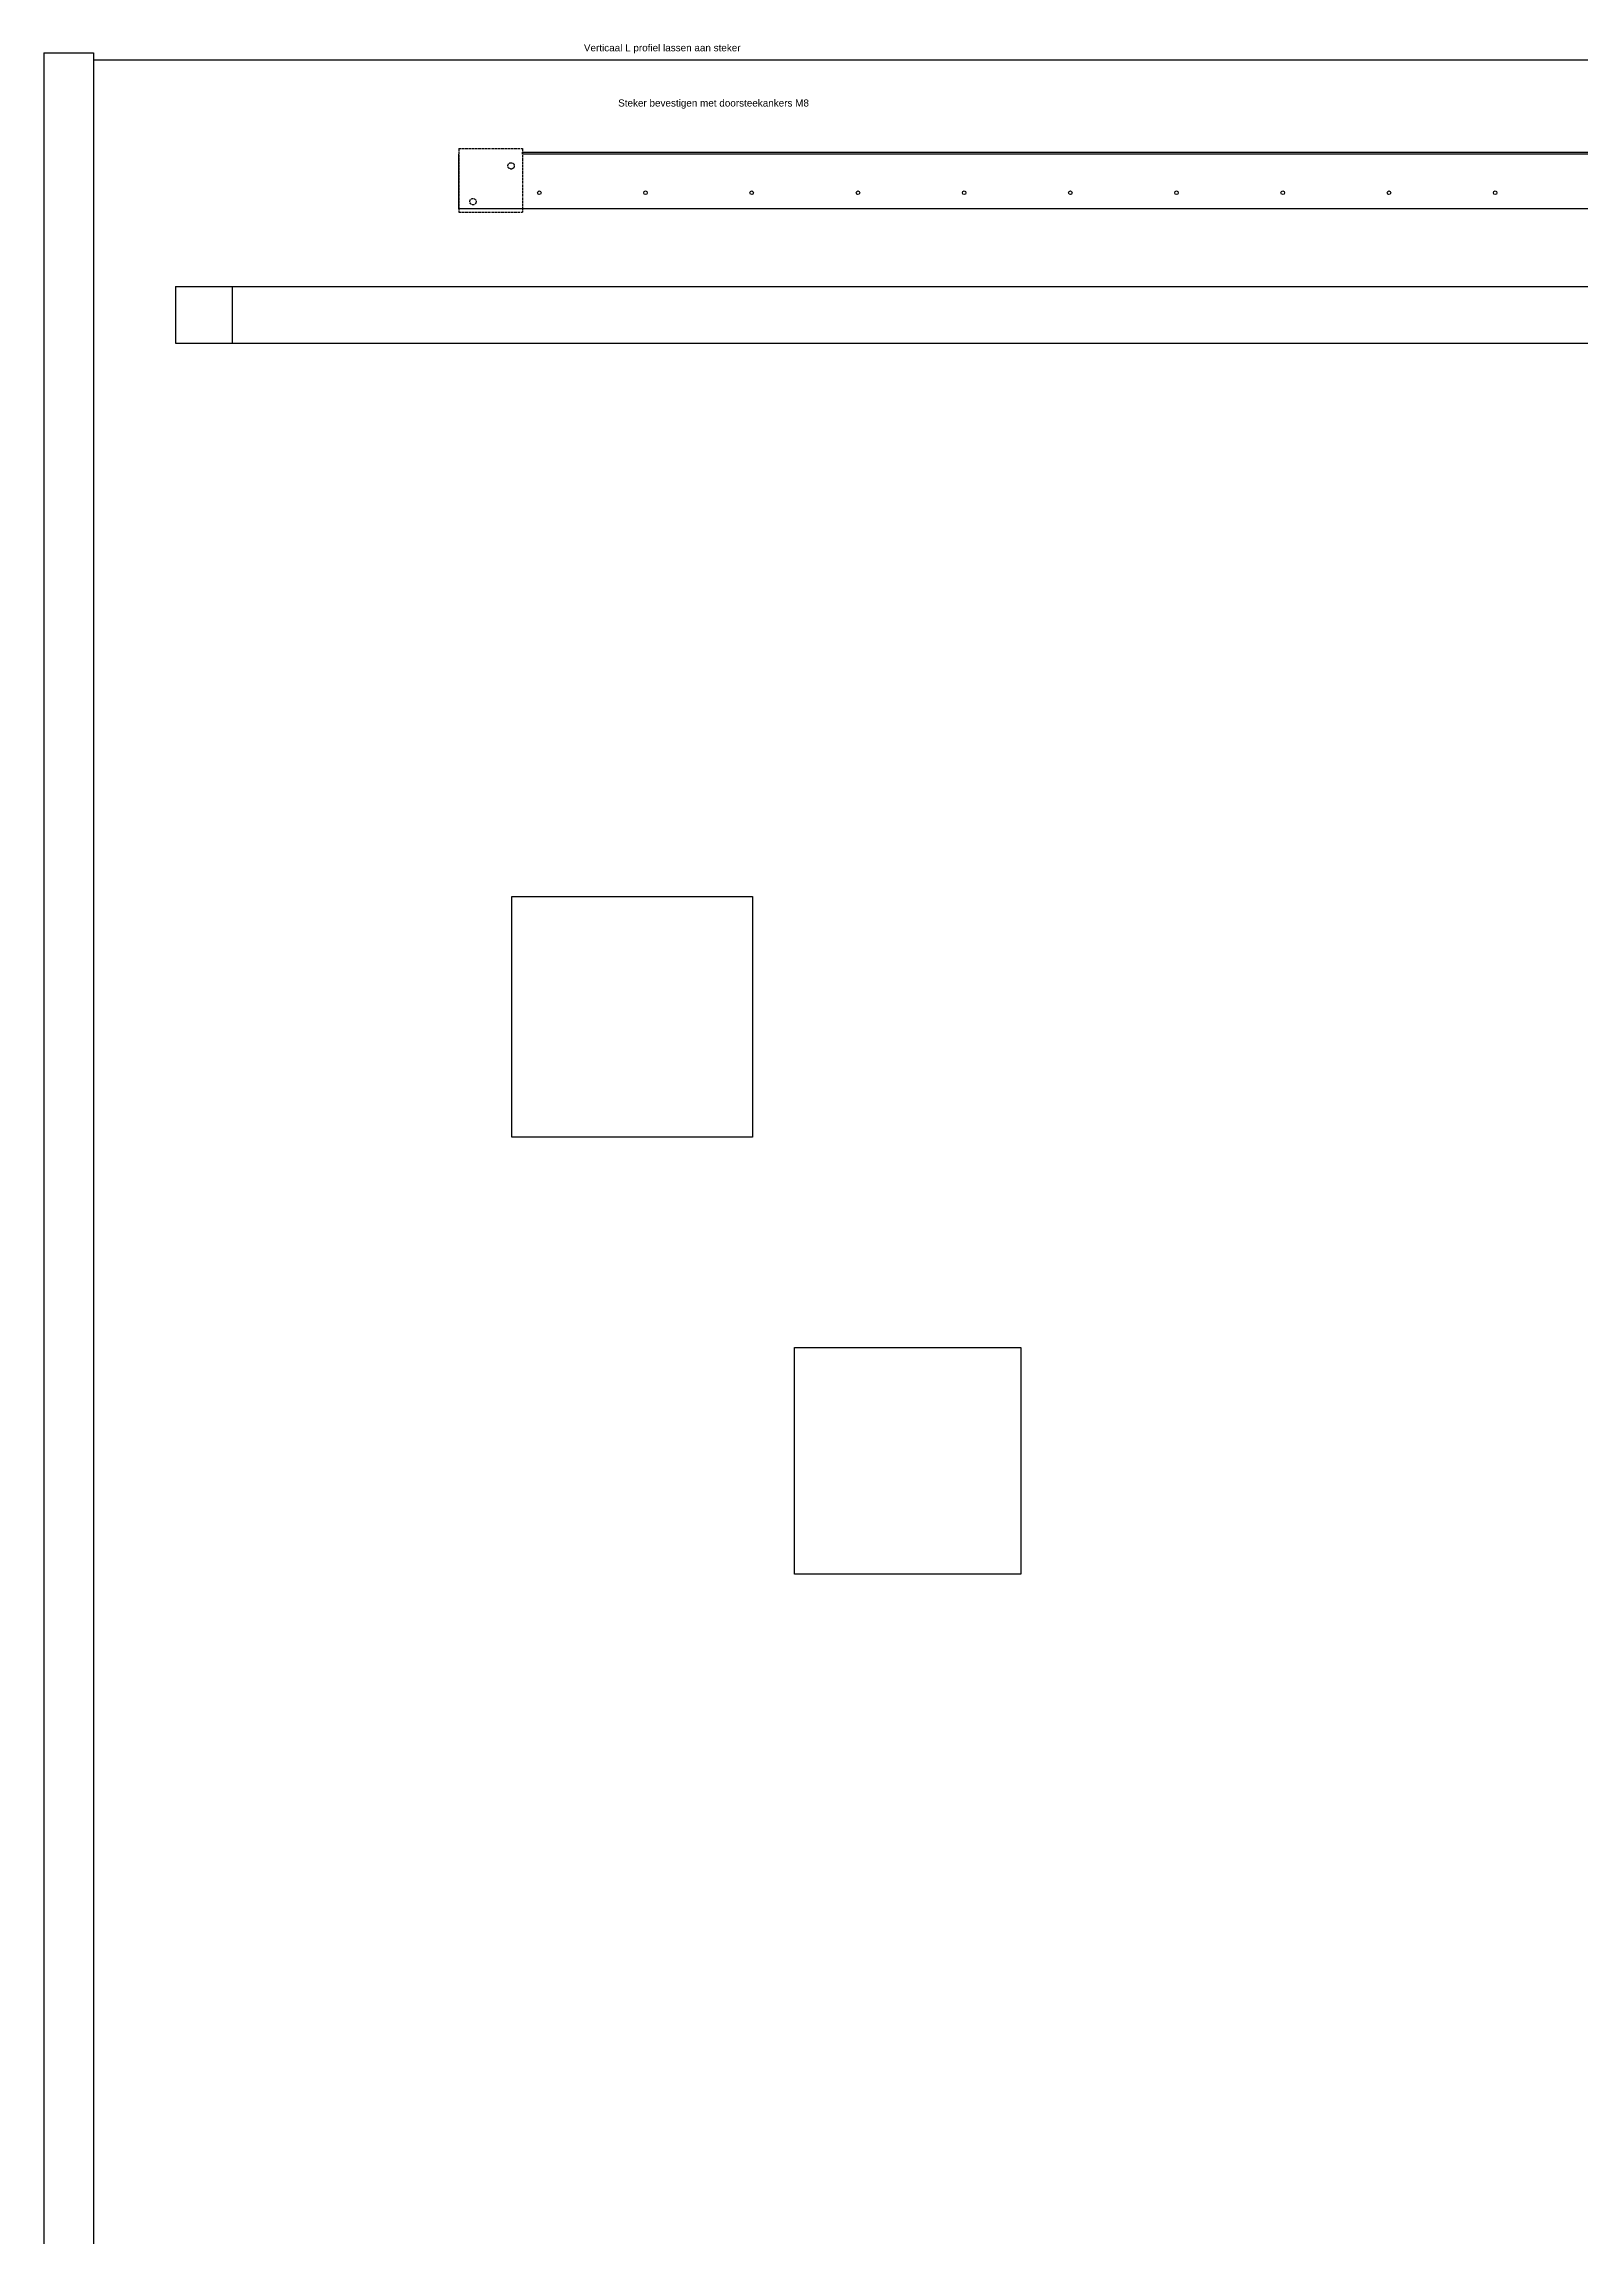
# Model space of a CAD drawing. Header units: millimetres. Extents: x -714 to 1525, y 184 to 1564.
# Drawn here: x 761.2 to 978.2, y 980.2 to 1289.8 of the extents above; entities that cross this region are included whole.
import ezdxf

# ---------------------------------------------------------------- set-up
doc = ezdxf.new("R2010")
doc.units = ezdxf.units.MM
doc.linetypes.add('ACAD_ISO02W100', pattern=[15, 12, -3])
for name, color, linetype in [('Bestaande ruwbouw', 7, 'Continuous'), ('Staal', 20, 'Continuous'), ('Staal - L profielen verticaal', 20, 'Continuous'), ('Staal - vloerprofielen', 20, 'Continuous')]:
    doc.layers.add(name, color=color, linetype=linetype)
doc.layers.get('Staal - L profielen verticaal').off()
doc.layers.get('Staal - vloerprofielen').off()
doc.styles.get("Standard").update_dxf_attribs({"font": 'arial.ttf'})

# ---------------------------------------------------------------- blocks, each defined once
blk = doc.blocks.new('L profiel verticaal voor kopse zijde zijaanzicht')
for p, q in [((11.26, -0.3), (11.26, 0)), ((11.76, -0.3), (11.76, 0)), ((26.26, -0.3), (26.26, 0)), ((26.76, -0.3), (26.76, 0)), ((41.26, -0.3), (41.26, 0)), ((41.76, -0.3), (41.76, 0)), ((56.26, -0.3), (56.26, 0)), ((56.76, -0.3), (56.76, 0)), ((71.26, -0.3), (71.26, 0)), ((71.76, -0.3), (71.76, 0)), ((86.26, -0.3), (86.26, 0)), ((86.76, -0.3), (86.76, 0)), ((101.26, -0.3), (101.26, 0)), ((101.76, -0.3), (101.76, 0)), ((116.26, -0.3), (116.26, 0)), ((116.76, -0.3), (116.76, 0)), ((131.26, -0.3), (131.26, 0)), ((131.76, -0.3), (131.76, 0)), ((146.26, -0.3), (146.26, 0)), ((146.76, -0.3), (146.76, 0)), ((161.26, -0.3), (161.26, 0)), ((161.76, -0.3), (161.76, 0)), ((176.26, -0.3), (176.26, 0)), ((176.76, -0.3), (176.76, 0)), ((191.26, -0.3), (191.26, 0)), ((191.76, -0.3), (191.76, 0)), ((206.26, -0.3), (206.26, 0)), ((206.76, -0.3), (206.76, 0)), ((221.26, -0.3), (221.26, 0)), ((221.76, -0.3), (221.76, 0)), ((236.26, -0.3), (236.26, 0)), ((236.76, -0.3), (236.76, 0)), ((251.26, -0.3), (251.26, 0)), ((251.76, -0.3), (251.76, 0)), ((266.26, -0.3), (266.26, 0)), ((266.76, -0.3), (266.76, 0)), ((9, -0.3), (0, -0.3))]:
    blk.add_line(p, q)
at = {"layer": 'Staal'}
blk.add_lwpolyline([(273.4, -0.3), (9, -0.3), (9, 0), (272.4, 0), (272.4, -0.3), (273.4, -0.3), (278.1, -0.3), (278.1, -8), (0, -8), (0, -0.3)], dxfattribs=at)
for centre in [(11.37, -5.75), (26.37, -5.75), (41.37, -5.75), (56.37, -5.75), (71.37, -5.75), (86.37, -5.75), (101.37, -5.75), (116.37, -5.75), (131.37, -5.75), (146.37, -5.75), (161.37, -5.75), (176.37, -5.75), (191.37, -5.75), (206.37, -5.75), (221.37, -5.75), (236.37, -5.75), (251.37, -5.75), (266.37, -5.75)]:
    blk.add_circle(centre, 0.25, dxfattribs=at)
blk = doc.blocks.new('L profiel horizontaal als steker - kops zicht - kopse zijde bis')
at = {"layer": 'Staal', "linetype": 'ACAD_ISO02W100', "ltscale": 0.03}
for p, q in [((-9, 0), (-9, -9)), ((-9, 0), (0, 0)), ((0, 0), (0, -9)), ((-9, -9), (0, -9))]:
    blk.add_line(p, q, dxfattribs=at)
for centre in [(-1.61, -2.45), (-7, -7.51)]:
    blk.add_circle(centre, 0.45, dxfattribs=at)

msp = doc.modelspace()

# ---------------------------------------------------------------- linework, layer by layer
at = {"layer": 'Bestaande ruwbouw'}
for p, q in [((761.25, 1288.54), (761.25, 627.54)), ((761.25, 1288.54), (768.25, 1288.54)), ((768.25, 1288.54), (768.25, 627.54)), ((1098.25, 1287.54), (768.25, 1287.54)), ((779.85, 1255.54), (779.85, 1247.54)), ((779.85, 1255.54), (787.85, 1255.54)), ((781.25, 1255.54), (1098.25, 1255.54)), ((787.85, 1255.54), (787.85, 1247.54)), ((779.85, 1247.54), (1098.25, 1247.54))]:
    msp.add_line(p, q, dxfattribs=at)
for points in [[(827.35, 1169.38), (861.35, 1169.38), (861.35, 1135.38), (827.35, 1135.38)], [(867.25, 1105.7), (899.25, 1105.7), (899.25, 1073.7), (867.25, 1073.7)]]:
    msp.add_lwpolyline(points, close=True, dxfattribs=at)

# ---------------------------------------------------------------- block references
at = {"layer": 'Staal - L profielen verticaal'}
msp.add_blockref('L profiel horizontaal als steker - kops zicht - kopse zijde bis', (828.85, 1275.04), dxfattribs=at)
at = {"layer": 'Staal - vloerprofielen'}
msp.add_blockref('L profiel verticaal voor kopse zijde zijaanzicht', (819.85, 1274.54), dxfattribs=at)

# ---------------------------------------------------------------- texts
at = {"layer": 'Staal', "char_height": 1, "attachment_point": 1}
for s, insert in [('Verticaal L profiel lassen aan steker', (837.52, 1289.77)), ('Steker bevestigen met doorsteekankers M8', (842.36, 1281.97))]:
    msp.add_mtext_dynamic_manual_height_columns(s, width=30.5203, gutter_width=12.5, heights=[8.38], dxfattribs=dict(at, insert=insert))

doc.saveas('drawing.dxf')
